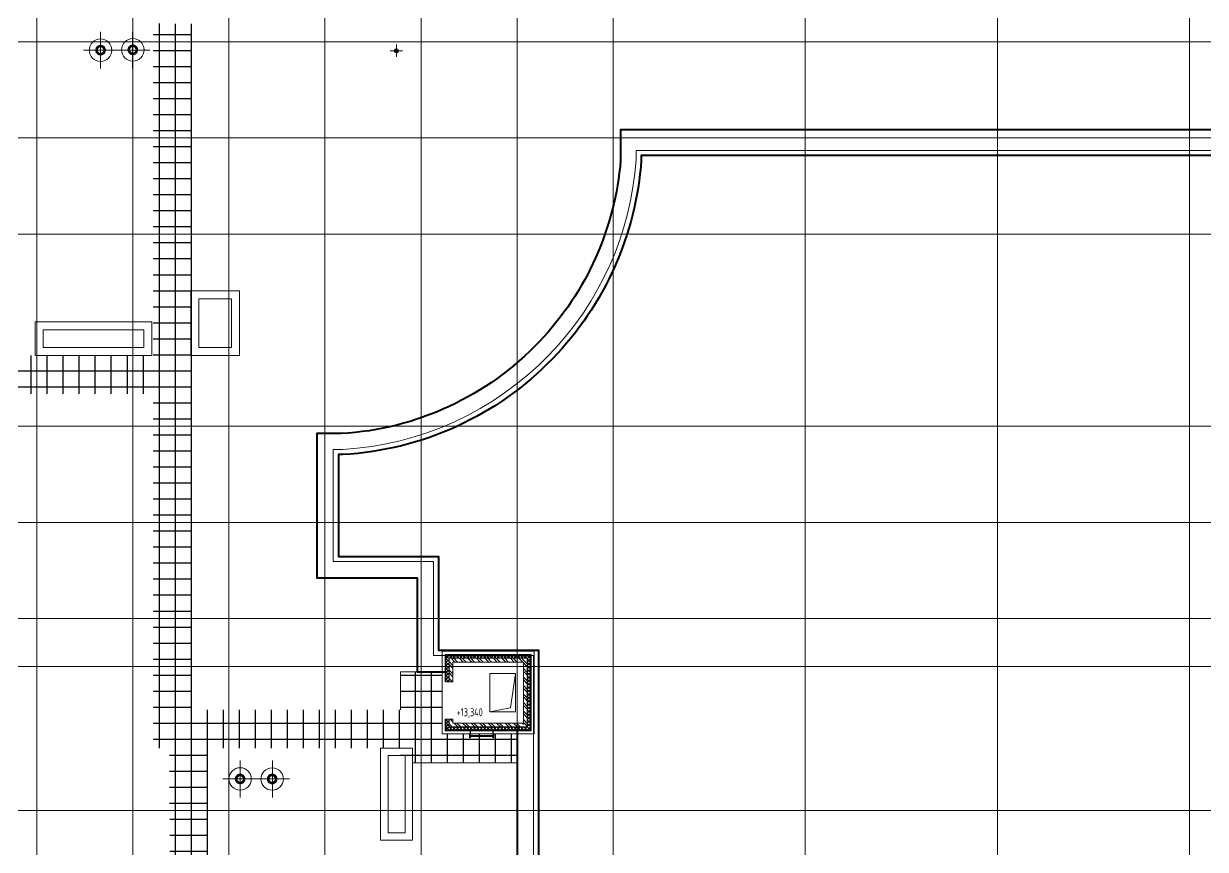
# Model space of a CAD drawing. Header units: millimetres. Extents: x 0 to 546, y 0 to 356.
# Drawn here: x 479.73 to 516.64, y 284.82 to 310.59 of the extents above; entities that cross this region are included whole.
import ezdxf
from ezdxf import colors
from ezdxf.entities.mleader import LeaderData, LeaderLine
from ezdxf.math import Vec2, Vec3

# ---------------------------------------------------------------- set-up
doc = ezdxf.new("R2010")
doc.units = ezdxf.units.MM
for name, pattern in [('ACAD_ISO02W100', [15, 12, -3]), ('CENTER', [2, 1.25, -0.25, 0.25, -0.25]), ('DASHED', [19.05, 12.7, -6.35]), ('HIDDEN', [6, 4, -2]), ('HIDDEN2', [4.7625, 3.175, -1.5875])]:
    doc.linetypes.add(name, pattern=pattern)
for name, color, linetype, lineweight in [('!!!_АР_отделка', 92, 'Continuous', 13), ('!!!_АР_перегородки блоки', 7, 'Continuous', 5), ('_ВК-К1', 14, 'Continuous', 40), ('АР_Двери фасада', 1, 'Continuous', 15), ('АР_Навесной фасад', 147, 'Continuous', 5), ('АР_Оси', 195, 'Continuous', 9), ('АР_Отметки', 250, 'Continuous', 15), ('АР_стены', 250, 'Continuous', 30), ('АР_тонкая линия', 250, 'Continuous', 0), ('перекр 0.3', 181, 'Continuous', 30), ('Подвал', 250, 'Continuous', 30), ('пунктир', 251, 'Continuous', 13), ('РАЗМЕРЫ ВНУТРЕННИЕ', 137, 'Continuous', 5), ('Специальное оборудование', 7, 'Continuous', 9)]:
    doc.layers.add(name, color=color, linetype=linetype, lineweight=lineweight)
doc.layers.add('АР_Кровля дорожки', color=245, linetype='Continuous')
doc.styles.add('ISOCPEUR', font='isocpeur.ttf', dxfattribs={"width": 0.7})
pattern_1 = [(315, (-935702.97728, 8363673.59668), (0.1325825214725, 0.1325825214725), []), (315, (-935702.97728, 8363673.5083), (0.1325825214725, 0.1325825214725), [])]
pattern_2 = [(315, (279.5618, 191.4235), (0.13258252, 0.13258252), []), (315, (279.5618, 191.3351), (0.13258252, 0.13258252), [])]
pattern_3 = [(315, (-935702.97728, 8363673.59668), (0.053033008589, 0.053033008589), []), (45, (-935702.97728, 8363673.59668), (-0.053033008589, 0.053033008589), [])]
pattern_4 = [(315, (-935703.48728, 8363673.59668), (0.053033008589, 0.053033008589), []), (45, (-935703.48728, 8363673.59668), (-0.053033008589, 0.053033008589), [])]
pattern_5 = [(90, (955.47023, 333.7557), (-0.5, 3e-17), []), (180, (955.47023, 333.7557), (0, -0.5), [])]

# ---------------------------------------------------------------- blocks, each defined once
blk = doc.blocks.new('_DotSmall')
at = {"color": 0, "linetype": 'ByBlock', "const_width": 0.5}
blk.add_lwpolyline([(-0.0625, 0, 1), (0.0625, 0, 1)], format="xyb", close=True, dxfattribs=at)
blk = doc.blocks.new('LADDER_12760 - LADDER_12760-5164013-3_1 этаж')
at = {"layer": 'Специальное оборудование'}
for p, q in [((25, 95), (-50, 95)), ((-50, 95), (-50, 88)), ((-50, 88), (18, 88)), ((0, 0), (25, 0)), ((0, -76.2), (0, 0)), ((18, 88), (18, 0)), ((25, 0), (25, 95)), ((25, 0), (25, -76.2)), ((575, 95), (575, 0)), ((650, 95), (575, 95)), ((575, 0), (600, 0)), ((575, -76.2), (575, 0)), ((582, 0), (582, 88)), ((582, 88), (650, 88)), ((600, 0), (600, -76.2)), ((650, 88), (650, 95)), ((25, -76.2), (0, -76.2)), ((25, -25.4), (575, -25.4)), ((575, -45.4), (25, -45.4)), ((600, -76.2), (575, -76.2))]:
    blk.add_line(p, q, dxfattribs=at)
blk = doc.blocks.new('A$C357e6c43')
at = {"layer": 'перекр 0.3', "color": 3, "lineweight": 18, "flags": 128}
for points in [[(-152, 9), (-132, 9), (-112, 9)], [(-108, 31), (-127, 37), (-146, 44)], [(-142, 56), (-123, 49), (-104, 43)], [(-93, 63), (-109, 74), (-126, 86)], [(-118, 96), (-102, 85), (-86, 73)], [(-70, 88), (-82, 104), (-93, 120)], [(-83, 128), (-71, 112), (-59, 95)], [(-40, 105), (-46, 124), (-52, 143)], [(-40, 147), (-34, 128), (-28, 109)], [(-6, 112), (-6, 132), (-6, 152)], [(6, 152), (6, 132), (6, 112)], [(28, 109), (34, 128), (40, 147)], [(52, 143), (46, 124), (40, 105)], [(59, 95), (71, 112), (83, 128)], [(93, 120), (82, 104), (70, 88)], [(86, 73), (102, 85), (118, 96)], [(126, 86), (109, 74), (93, 63)], [(104, 43), (123, 49), (142, 56)], [(146, 44), (127, 37), (108, 31)], [(112, 9), (132, 9), (152, 9)], [(-112, -4), (-132, -4), (-152, -4)], [(-147, -38), (-128, -32), (-109, -26)], [(-106, -38), (-125, -44), (-144, -51)], [(-128, -82), (-112, -71), (-96, -59)], [(-88, -69), (-105, -81), (-121, -93)], [(-96, -118), (-84, -102), (-72, -86)], [(-62, -94), (-74, -110), (-86, -126)], [(-54, -143), (-48, -124), (-42, -104)], [(-29, -108), (-36, -128), (-42, -147)], [(-6, -152), (-6, -132), (-6, -112)], [(6, -112), (6, -132), (6, -152)], [(42, -147), (36, -128), (29, -108)], [(42, -104), (48, -124), (54, -143)], [(86, -126), (74, -110), (62, -94)], [(72, -86), (84, -102), (96, -118)], [(121, -93), (105, -81), (88, -69)], [(96, -59), (112, -71), (128, -82)], [(144, -51), (125, -44), (106, -38)], [(109, -26), (128, -32), (147, -38)], [(152, -4), (132, -4), (112, -4)]]:
    blk.add_lwpolyline(points, dxfattribs=at)
at = {"layer": 'перекр 0.3', "color": 3, "lineweight": 18}
for radius, start, end in [(350, 0, 180), (350, 180, 0), (152, 163.3962, 176.5684), (152, 145.5443, 158.6195), (152, 127.775, 140.7677), (112, 175.3454, 180), (112, 180, 181.8238), (112, 157.4148, 163.893), (102, 0, 180), (102, 180, 0), (112, 139.6161, 146.0938), (152, 110.0657, 122.9987), (112, 121.9295, 128.4067), (152, 92.388, 105.2896), (112, 104.3243, 110.801), (112, 86.7618, 93.2382), (152, 74.7104, 87.612), (112, 69.199, 75.6757), (152, 57.0013, 69.9343), (112, 51.5933, 58.0705), (112, 33.9062, 40.3839), (152, 39.2323, 52.225), (112, 16.107, 22.5852), (112, 0, 4.6546), (112, 358.1762, 0), (152, 21.3805, 34.4557), (152, 3.4316, 16.6038), (152, 181.3452, 194.6195), (152, 199.3962, 212.7677), (152, 217.5443, 230.9987), (112, 193.4148, 199.893), (112, 211.6161, 218.0938), (152, 235.775, 249.2896), (112, 229.9295, 236.4067), (112, 248.3243, 254.801), (152, 254.0657, 267.612), (112, 266.7618, 273.2382), (152, 272.388, 285.9343), (112, 285.199, 291.6757), (152, 290.7104, 304.225), (112, 303.5933, 310.0705), (112, 321.9062, 328.3839), (152, 309.0013, 322.4557), (112, 340.107, 346.5852), (152, 327.2323, 340.6038), (152, 345.3805, 358.6548)]:
    blk.add_arc((0, 0), radius, start, end, dxfattribs=at)
blk = doc.blocks.new('A$C8cebf7a6')
at = {"layer": 'АР_тонкая линия', "ltscale": 500}
for p in [(25453, 25919), (26453, 25919), (-5359, 22755), (-4352, 22764), (-1001, 1), (0, 0)]:
    blk.add_blockref('A$C357e6c43', p, dxfattribs=at)
blk = doc.blocks.new('A$C8068bb3d')
at = {"layer": 'АР_Оси', "linetype": 'CENTER', "ltscale": 1000}
for p, q in [((0, -576), (0, 576)), ((537, 0), (-537, 0))]:
    blk.add_line(p, q, dxfattribs=at)
blk = doc.blocks.new('A$C6552fe61')
at = {"layer": '_ВК-К1', "color": 18, "lineweight": 9, "ltscale": 100, "true_color": 0x000000}
for p, q in [((-195, 0), (195, 0)), ((0, 192), (0, -192))]:
    blk.add_line(p, q, dxfattribs=at)
blk = doc.blocks.new('прпр')
at = {"layer": '!!!_АР_отделка', "true_color": 0x000000}
h = blk.add_hatch(dxfattribs=at)
h.set_pattern_fill('ANSI37', color=18, scale=0.6, angle=270)
h.set_pattern_definition(pattern_3)
h.paths.add_polyline_path([(492.921, 290.8792), (495.4611, 290.8792), (495.4611, 290.7792), (492.921, 290.7792)])
h = blk.add_hatch(dxfattribs=at)
h.set_pattern_fill('ANSI37', color=18, scale=0.6, angle=270)
h.set_pattern_definition(pattern_3)
h.paths.add_polyline_path([(495.5611, 288.5392), (495.5611, 290.8792), (495.4611, 290.8792), (495.4611, 288.5392)])
h = blk.add_hatch(dxfattribs=at)
h.set_pattern_fill('ANSI37', color=18, scale=0.6, angle=270)
h.set_pattern_definition(pattern_4)
h.paths.add_polyline_path([(493.0211, 290.7792), (493.0211, 290.0462), (492.9211, 290.0462), (492.9211, 290.7792)])
h = blk.add_hatch(dxfattribs=at)
h.set_pattern_fill('ANSI37', color=18, scale=0.6, angle=270)
h.set_pattern_definition(pattern_3)
h.paths.add_polyline_path([(492.921, 288.5392), (495.4611, 288.5392), (495.4611, 288.6392), (492.921, 288.6392)])
h = blk.add_hatch(dxfattribs=at)
h.set_pattern_fill('ANSI37', color=18, scale=0.6, angle=270)
h.set_pattern_definition(pattern_4)
h.paths.add_polyline_path([(493.0211, 288.6392), (493.0214, 288.8792), (492.9214, 288.8792), (492.9211, 288.6392)])
h = blk.add_hatch(dxfattribs=at)
h.set_pattern_fill('ANSI32', color=18, scale=0.5, angle=270, style=0)
h.set_pattern_definition(pattern_2)
h.paths.add_polyline_path([(493.0211, 288.6392), (493.1411, 288.6392), (493.1411, 288.8792), (493.0211, 288.8792)])
h = blk.add_hatch(dxfattribs=at)
h.set_pattern_fill('ANSI32', color=18, scale=0.5, angle=270, style=0)
h.set_pattern_definition(pattern_2)
h.paths.add_polyline_path([(495.3411, 288.7592), (493.1396, 288.7592), (493.1396, 288.6392), (495.3411, 288.6392)])
at = {"layer": '!!!_АР_перегородки блоки', "lineweight": 5}
h = blk.add_hatch(dxfattribs=at)
h.set_pattern_fill('ANSI32', color=256, scale=0.5, angle=270, style=0)
h.set_pattern_definition([(315, (-935703.48728, 8363673.59668), (0.1325825214725, 0.1325825214725), []), (315, (-935703.48728, 8363673.5083), (0.1325825214725, 0.1325825214725), [])])
h.paths.add_polyline_path([(493.0211, 290.0462), (493.0211, 290.7792), (493.1411, 290.7792), (493.1411, 290.0462)])
h = blk.add_hatch(dxfattribs=at)
h.set_pattern_fill('ANSI32', color=256, scale=0.5, angle=270, style=0)
h.set_pattern_definition(pattern_1)
h.paths.add_polyline_path([(493.1388, 290.6592), (493.1388, 290.7792), (495.3411, 290.7792), (495.3411, 290.6592)])
h = blk.add_hatch(dxfattribs=at)
h.set_pattern_fill('ANSI32', color=256, scale=0.5, angle=270, style=0)
h.set_pattern_definition(pattern_1)
edge = h.paths.add_edge_path()
edge.add_line((495.4611, 290.7792), (495.4611, 288.6392))
edge.add_line((495.3411, 290.7792), (495.4611, 290.7792))
edge.add_line((495.3411, 288.6392), (495.3411, 290.7792))
edge.add_line((495.4611, 288.6392), (495.3411, 288.6392))
at = {"layer": 'АР_Кровля дорожки', "ltscale": 120, "true_color": 0x636466}
h = blk.add_hatch(dxfattribs=at)
h.set_pattern_fill('ANSI37', color=251, scale=4, angle=45, double=1)
h.set_pattern_definition(pattern_5)
h.paths.add_polyline_path([(484.9725, 287.9735), (483.7749, 287.9738), (483.7749, 310.5927), (484.9725, 310.5924)])
h = blk.add_hatch(dxfattribs=at)
h.set_pattern_fill('ANSI37', color=251, scale=4, angle=45, double=1)
h.set_pattern_definition(pattern_5)
h.paths.add_polyline_path([(472.9409, 299.037), (472.9412, 300.2347), (483.775, 300.2347), (483.7747, 299.037)])
h = blk.add_hatch(dxfattribs=at)
h.set_pattern_fill('ANSI37', color=251, scale=4, angle=45, double=1)
h.set_pattern_definition(pattern_5)
h.paths.add_polyline_path([(495.1413, 287.5192), (495.1409, 288.4191), (494.8583, 288.4191), (494.8583, 287.5192), (495.5796, 287.5192), (495.5812, 288.5192), (495.5811, 290.6592), (494.8581, 290.6592), (494.8583, 290.6592), (495.5809, 290.6592), (495.5813, 287.5192)])
h.paths.add_polyline_path([(494.8583, 288.4191), (493.1172, 288.4191), (493.1175, 287.5192), (491.4887, 287.5192), (491.4885, 290.3715), (494.8583, 290.3715), (494.8581, 290.3715), (492.8008, 290.3715), (492.8009, 288.4191), (493.1094, 288.4191), (493.0909, 287.5192), (494.825, 287.5192)])
h = blk.add_hatch(dxfattribs=at)
h.set_pattern_fill('ANSI37', color=251, scale=4, angle=45, double=1)
h.set_pattern_definition(pattern_5)
h.paths.add_polyline_path([(484.9724, 287.9724), (484.9727, 289.1701), (491.5122, 289.1701), (491.5119, 287.9724)])
h = blk.add_hatch(dxfattribs=at)
h.set_pattern_fill('ANSI37', color=251, scale=4, angle=45, double=1)
h.set_pattern_definition(pattern_5)
h.paths.add_polyline_path([(485.4891, 281.9058), (484.2995, 281.906), (484.2886, 287.9728), (485.4863, 287.972)])
at = {"layer": '!!!_АР_отделка', "color": 18, "true_color": 0x000000}
for points in [[(492.901, 288.8792), (492.901, 288.5194), (495.5811, 288.5192), (495.5811, 290.8992), (492.901, 290.899), (492.901, 290.0462), (493.0211, 290.0462)], [(492.921, 288.8792), (492.921, 288.5392), (495.5611, 288.5392), (495.5611, 290.8792), (492.921, 290.8792), (492.921, 290.0462)], [(493.0211, 290.0462), (493.0211, 290.7792), (495.4611, 290.7792), (495.4611, 288.6392), (493.0211, 288.6392), (493.0211, 288.8792)], [(493.0211, 288.8792), (493.1411, 288.8792), (493.1411, 288.7592), (495.3411, 288.7592), (495.3411, 290.6592), (493.1411, 290.6592), (493.1411, 290.0462), (493.0211, 290.0462)]]:
    blk.add_lwpolyline(points, dxfattribs=at)
at = {"layer": '!!!_АР_отделка'}
blk.add_lwpolyline([(493.0211, 288.8792), (492.901, 288.8792)], dxfattribs=at)
at = {"layer": '_ВК-К1', "color": 18, "lineweight": 9, "ltscale": 100, "true_color": 0x000000}
for p, q in [((491.225, 309.7484), (491.5191, 309.7484)), ((491.2726, 309.7484), (491.4714, 309.7484)), ((491.372, 309.903), (491.372, 309.5938)), ((491.372, 309.8609), (491.372, 309.6359))]:
    blk.add_line(p, q, dxfattribs=at)
at = {"layer": '_ВК-К1', "color": 18, "lineweight": 40, "ltscale": 100, "true_color": 0x000000}
blk.add_circle((491.372, 309.7484), 0.051, dxfattribs=at)
at = {"layer": 'АР_Двери фасада', "linetype": 'HIDDEN2', "lineweight": 15, "ltscale": 50}
blk.add_lwpolyline([(494.2911, 289.1092), (494.9375, 289.2322), (495.0911, 290.3092)], dxfattribs=at)
at = {"layer": 'АР_Навесной фасад', "color": 18, "lineweight": 40, "ltscale": 100, "true_color": 0x000000}
for points in [[(479.7211, 322.4442), (489.5611, 322.4442), (489.5611, 319.4442), (497.7211, 319.4442), (497.7211, 322.9542), (506.0616, 322.9542), (506.0611, 319.4442), (532.0711, 319.4442), (532.0711, 309.6042), (528.5611, 309.6042), (528.5611, 306.4742), (499.0204, 306.4742), (499.0204, 306.3342, -0.1768281), (496.2505, 300.1328, -0.1882125), (489.701, 297.1394), (489.561, 297.1394), (489.561, 293.9592), (492.691, 293.9592), (492.691, 291.0292), (495.8111, 291.0292), (495.8111, 282.6892)], [(490.0761, 318.7742), (498.3911, 318.7742), (498.3911, 322.2842), (505.3914, 322.2842), (505.3908, 318.774), (531.4011, 318.774), (531.4011, 310.2742), (527.8911, 310.2742), (527.8911, 307.2742), (498.3761, 307.2742), (498.3761, 306.3342, -0.1713588), (495.8447, 300.6717, -0.1904546), (489.6493, 297.7929), (488.891, 297.7929), (488.891, 293.2892), (492.021, 293.2892), (492.021, 290.3592), (492.901, 290.3592)], [(495.142, 288.5192), (495.1411, 283.4892), (491.211, 283.4892), (491.211, 283.3592), (485.821, 283.3592), (485.821, 274.9092), (481.5755, 274.9092), (481.0391, 274.9092), (480.0211, 274.9092), (480.0211, 274.1092), (474.461, 274.1092), (474.461, 298.2742), (468.3911, 298.2742), (468.3911, 309.7742), (471.9583, 309.7742), (471.9581, 310.5892, -0.217119), (474.3507, 315.8286, -0.1455458), (479.5804, 318.2075), (480.3911, 318.2075), (480.3911, 321.7742), (488.8911, 321.7742), (488.8911, 319.1242)]]:
    blk.add_lwpolyline(points, format="xyb", dxfattribs=at)
at = {"layer": 'АР_Оси', "linetype": 'CENTER', "ltscale": 1000}
for p, q in [((480.1423, 325.7866), (480.1423, 270.0543)), ((483.1423, 325.7866), (483.1423, 270.0543)), ((486.1423, 325.7866), (486.1423, 270.0543)), ((489.1423, 325.7866), (489.1423, 270.0543)), ((492.1423, 325.7866), (492.1423, 270.0543)), ((495.1423, 325.7866), (495.1423, 270.0543)), ((498.1423, 325.7866), (498.1423, 270.0543)), ((504.1423, 325.7866), (504.1423, 270.0543)), ((510.1423, 325.7866), (510.1423, 270.0543)), ((516.1423, 325.7866), (516.1423, 270.0543)), ((462.0087, 310.0242), (545.1871, 310.0242)), ((462.0087, 307.0242), (545.1871, 307.0242)), ((462.0087, 304.0242), (545.1871, 304.0242)), ((462.0087, 298.0242), (545.1871, 298.0242)), ((462.0087, 295.0242), (545.1871, 295.0242)), ((462.0087, 292.0242), (545.1871, 292.0242)), ((462.0087, 290.5242), (545.1871, 290.5242)), ((462.0087, 286.0242), (545.1871, 286.0242))]:
    blk.add_line(p, q, dxfattribs=at)
at = {"layer": 'АР_стены', "linetype": 'DASHED', "lineweight": 15, "ltscale": 200}
blk.add_lwpolyline([(495.0911, 289.1092), (495.0911, 290.3092), (494.2911, 290.3092), (494.2911, 289.1092)], close=True, dxfattribs=at)
at = {"layer": 'перекр 0.3', "color": 7, "linetype": 'HIDDEN', "lineweight": 5, "ltscale": 50}
for points in [[(484.9516, 300.2347), (486.4711, 300.2347), (486.4711, 302.2546), (484.9516, 302.2546)], [(485.2016, 300.4847), (486.2211, 300.4847), (486.2211, 302.0046), (485.2016, 302.0046)], [(480.0911, 300.2347), (483.7316, 300.2347), (483.7316, 301.2882), (480.0911, 301.2882)], [(480.3411, 300.4847), (483.4816, 300.4847), (483.4816, 301.0382), (480.3411, 301.0382)], [(495.6811, 288.4191), (495.6811, 290.999), (492.8009, 290.999), (492.8009, 288.4191)], [(490.8816, 287.9724), (491.8811, 287.9724), (491.8811, 285.1001), (490.8816, 285.1001)], [(491.1116, 287.7424), (491.6511, 287.7424), (491.6511, 285.3301), (491.1116, 285.3301)]]:
    blk.add_lwpolyline(points, close=True, dxfattribs=at)
at = {"layer": 'пунктир', "color": 2, "linetype": 'ACAD_ISO02W100', "ltscale": 50}
blk.add_lwpolyline([(528.4011, 306.6342), (498.8604, 306.6342), (498.8604, 306.3398, -0.1766803), (496.1356, 300.2442, -0.1880927), (489.6964, 297.2994), (489.401, 297.2994), (489.401, 293.7992), (492.531, 293.7992), (492.531, 290.8692), (495.6511, 290.8692), (495.6511, 282.8492)], format="xyb", dxfattribs=at)
at = {"layer": 'РАЗМЕРЫ ВНУТРЕННИЕ', "color": 18, "true_color": 0x000000}
for points in [[(492.021, 290.3592), (491.4972, 290.3592), (491.4972, 289.1701)], [(491.8808, 287.9724), (491.8808, 287.519), (495.1411, 287.5192)]]:
    blk.add_lwpolyline(points, dxfattribs=at)
at = {"layer": 'Подвал', "lineweight": 13, "ltscale": 500, "xscale": 0.001, "yscale": 0.001, "zscale": 0.001}
for name, p in [('A$C8cebf7a6', (487.4939, 287.0112)), ('A$C8068bb3d', (482.1347, 309.7661)), ('A$C8068bb3d', (483.1323, 309.7661)), ('A$C6552fe61', (491.372, 309.7484)), ('A$C8068bb3d', (486.4933, 287.0118)), ('A$C8068bb3d', (487.5009, 287.0118))]:
    blk.add_blockref(name, p, dxfattribs=at)
at = {"layer": 'Специальное оборудование', "xscale": -0.0012705, "yscale": 0.0012705, "zscale": 0.0012705}
blk.add_blockref('LADDER_12760 - LADDER_12760-5164013-3_1 этаж', (494.4207, 288.3986), dxfattribs=at)
at = {"layer": 'АР_Отметки'}
ml = blk.add_multileader_mtext('Standard', dxfattribs=at)
ml.set_content('Л.4', color=256, style='ISOCPEUR')
ml.set_leader_properties(color=256, linetype='Continuous', lineweight=-1)
ml.set_arrow_properties(name='DOTSMALL')
ml.build(insert=Vec2(0, 0))
ml.multileader.update_dxf_attribs({"has_text_frame": 1, "text_left_attachment_type": 4, "text_right_attachment_type": 4, "dogleg_length": 100, "arrow_head_size": 0.18})
ctx = ml.context
ctx.base_point, ctx.char_height, ctx.arrow_head_size, ctx.landing_gap_size, ctx.plane_origin = Vec3(147622.5144, 168748.553), 0.25, 0.18, 0.05, Vec3(526.7959, 309.402)
ctx.left_attachment, ctx.right_attachment = 4, 4
notes = []
notes.append((ctx, [(0, (0, 0, 0), (0, 0), (1, 0), 1, [])]))
ctx.mtext.insert, ctx.mtext.width, ctx.mtext.line_spacing_style, ctx.mtext.flow_direction = Vec3(499.4622, 321.3584), 0.852697, 2, 5
ml = blk.add_multileader_mtext('Standard', dxfattribs=at)
ml.set_content('+11,550', color=256, style='ISOCPEUR')
ml.set_leader_properties(color=256, linetype='Continuous', lineweight=-1)
ml.set_arrow_properties(name='DOTSMALL')
ml.build(insert=Vec2(0, 0))
ml.multileader.update_dxf_attribs({"has_text_frame": 1, "text_left_attachment_type": 4, "text_right_attachment_type": 4, "dogleg_length": 100, "arrow_head_size": 0.18})
ctx = ml.context
ctx.base_point, ctx.char_height, ctx.arrow_head_size, ctx.landing_gap_size, ctx.plane_origin = Vec3(147621.9099, 168747.9026), 0.25, 0.18, 0.05, Vec3(496.6465, 319.7835)
ctx.left_attachment, ctx.right_attachment = 4, 4
notes.append((ctx, [(0, (0, 0, 0), (0, 0), (1, 0), 1, [])]))
ctx.mtext.insert, ctx.mtext.width, ctx.mtext.line_spacing_style, ctx.mtext.flow_direction = Vec3(498.8577, 320.708), 0.852697, 2, 5
ml = blk.add_multileader_mtext('Standard', dxfattribs=at)
ml.set_content('+11,550', color=256, style='ISOCPEUR')
ml.set_leader_properties(color=256, linetype='Continuous', lineweight=-1)
ml.set_arrow_properties(name='DOTSMALL')
ml.build(insert=Vec2(0, 0))
ml.multileader.update_dxf_attribs({"has_text_frame": 1, "text_left_attachment_type": 4, "text_right_attachment_type": 4, "dogleg_length": 100, "arrow_head_size": 0.18})
ctx = ml.context
ctx.base_point, ctx.char_height, ctx.arrow_head_size, ctx.landing_gap_size, ctx.plane_origin = Vec3(147621.9099, 168747.9026), 0.25, 0.18, 0.05, Vec3(496.6465, 319.7835)
ctx.left_attachment, ctx.right_attachment = 4, 4
notes.append((ctx, [(0, (0, 0, 0), (0, 0), (1, 0), 1, [])]))
ctx.mtext.insert, ctx.mtext.width, ctx.mtext.line_spacing_style, ctx.mtext.flow_direction = Vec3(498.8577, 320.708), 0.852697, 2, 5
ml = blk.add_multileader_mtext('Standard', dxfattribs=at)
ml.set_content('+13,200', color=256, style='ISOCPEUR')
ml.set_leader_properties(color=256, linetype='Continuous', lineweight=-1)
ml.set_arrow_properties(name='DOTSMALL')
ml.build(insert=Vec2(0, 0))
ml.multileader.update_dxf_attribs({"has_text_frame": 1, "text_left_attachment_type": 4, "text_right_attachment_type": 4, "dogleg_length": 100, "arrow_head_size": 0.18})
ctx = ml.context
ctx.base_point, ctx.char_height, ctx.arrow_head_size, ctx.landing_gap_size, ctx.plane_origin = Vec3(147627.0658, 168747.8362), 0.25, 0.18, 0.05, Vec3(501.6465, 320.5285)
ctx.left_attachment, ctx.right_attachment = 4, 4
notes.append((ctx, [(0, (0, 0, 0), (0, 0), (1, 0), 1, [])]))
ctx.mtext.insert, ctx.mtext.width, ctx.mtext.line_spacing_style, ctx.mtext.flow_direction = Vec3(504.0135, 320.6416), 0.852697, 2, 5
ml = blk.add_multileader_mtext('Standard', dxfattribs=at)
ml.set_content('+13,340', color=256, style='ISOCPEUR')
ml.set_leader_properties(color=256, linetype='Continuous', lineweight=-1)
ml.set_arrow_properties(name='DOTSMALL')
ml.build(insert=Vec2(0, 0))
ml.multileader.update_dxf_attribs({"has_text_frame": 1, "text_left_attachment_type": 4, "text_right_attachment_type": 4, "dogleg_length": 100, "arrow_head_size": 0.18})
ctx = ml.context
ctx.base_point, ctx.char_height, ctx.arrow_head_size, ctx.landing_gap_size, ctx.plane_origin = Vec3(147626.95, 168746.2444), 0.25, 0.18, 0.05, Vec3(502.3289, 319.0113)
ctx.left_attachment, ctx.right_attachment = 4, 4
notes.append((ctx, [(0, (0, 0, 0), (0, 0), (1, 0), 1, [])]))
ctx.mtext.insert, ctx.mtext.width, ctx.mtext.line_spacing_style, ctx.mtext.flow_direction = Vec3(503.8977, 319.0498), 0.852697, 2, 5
ml = blk.add_multileader_mtext('Standard', dxfattribs=at)
ml.set_content('+13,340', color=256, style='ISOCPEUR')
ml.set_leader_properties(color=256, linetype='Continuous', lineweight=-1)
ml.set_arrow_properties(name='DOTSMALL')
ml.build(insert=Vec2(0, 0))
ml.multileader.update_dxf_attribs({"has_text_frame": 1, "text_left_attachment_type": 4, "text_right_attachment_type": 4, "dogleg_length": 100, "arrow_head_size": 0.18})
ctx = ml.context
ctx.base_point, ctx.char_height, ctx.arrow_head_size, ctx.landing_gap_size, ctx.plane_origin = Vec3(147616.3096, 168716.4154), 0.25, 0.18, 0.05, Vec3(493.126, 287.1768)
ctx.left_attachment, ctx.right_attachment = 4, 4
notes.append((ctx, [(0, (0, 0, 0), (0, 0), (1, 0), 1, [])]))
ctx.mtext.insert, ctx.mtext.width, ctx.mtext.defined_height, ctx.mtext.line_spacing_style, ctx.mtext.flow_direction = Vec3(493.2574, 289.2208), 0.696035, 0.7765, 2, 5
for ctx, leaders in notes:
    for number, flags, end, landing, length, lines in leaders:
        leader = LeaderData()
        leader.index, (leader.has_last_leader_line, leader.has_dogleg_vector, leader.attachment_direction) = number, flags
        leader.last_leader_point, leader.dogleg_vector, leader.dogleg_length = Vec3(end), Vec3(landing), length
        for number, points, colour, breaks in lines:
            line = LeaderLine()
            line.index, line.vertices, line.color, line.breaks = number, Vec3.list(points), colors.encode_raw_color(colour), breaks
            leader.lines.append(line)
        ctx.leaders.append(leader)

msp = doc.modelspace()

# ---------------------------------------------------------------- block references
msp.add_blockref('прпр', (0, 0))

doc.saveas('drawing.dxf')
